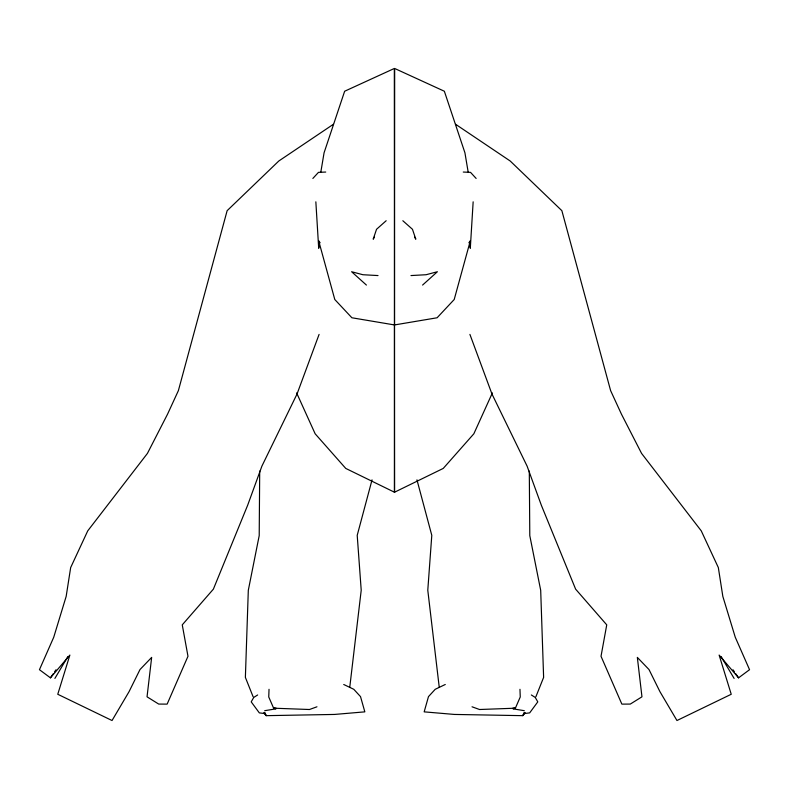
<?xml version="1.0" encoding="UTF-8"?>
<svg xmlns="http://www.w3.org/2000/svg" width="789" height="789" viewBox="0 0 789 789"><rect width="100%" height="100%" fill="white"/><g stroke="black" fill="none" stroke-linecap="round" stroke-linejoin="round"><path stroke-width="1.18" d="M259.699 471.082L259.206 535.632L248.308 590.31L245.379 677.406L253.091 696.717M269.029 689.3L268.753 696.983L273.625 708.197L275.953 708.847L264.709 710.682M473.153 201.826L470.303 248.298L469.84 245.912M349.754 687.308L361.214 590.231L357.21 535.336L372.043 479.86M320.857 171.933L324.072 152.8L344.645 91.238L394.332 68.475L394.48 324.95L437.106 317.77L454.208 299.514L470.323 240.813L468.873 242.785M319.16 245.912L318.697 248.298L315.847 201.826M319.091 334.398L297.019 394.046L261.899 466.131L247.647 505.266L213.375 589.146L182.259 624.858L187.979 656.28L167.14 704.123L158.697 704.074L147.04 696.815L151.656 657.395L139.998 669.545L129.041 691.697L112.038 720.525L57.765 694.271L69.876 655.067L50.437 677.84L39.45 669.693L53.731 637.256L66.168 596.395L70.665 567.577L87.737 530.869L147.425 453.409L167.564 414.136L178.383 390.624L227.133 210.683L278.803 161.005L333.362 124.307M535.909 696.717L543.621 677.406L540.692 590.31L529.794 535.632L529.301 471.082M524.182 712.398L522.841 715.662L454.415 714.439L424.166 711.856L428.476 696.628L435.212 689.3L445.272 684.487M492.385 392.902L473.844 433.792L443.25 468.419L394.382 492.287L394.48 324.782L394.618 492.287L345.75 468.419L315.156 433.792L296.615 392.902M374.351 237.164L373.197 239.205L376.531 229.293L386.166 220.733M54.895 678.422L67.884 656.566M50.437 677.84L53.218 673.806M54.609 671.784L55.999 669.772M312.868 178.442L318.46 172.367L325.729 172.051M422.588 285.066L437.392 271.732L426.08 274.73L410.98 275.558M469.909 334.398L491.981 394.046L527.101 466.131L541.353 505.266L575.625 589.146L606.741 624.858L601.021 656.28L621.86 704.123L630.303 704.074L641.96 696.815L637.344 657.395L649.002 669.545L659.959 691.697L676.962 720.525L731.235 694.271L719.124 655.067L738.563 677.84L749.55 669.693L735.269 637.256L722.832 596.395L718.335 567.577L701.263 530.869L641.575 453.409L621.436 414.136L610.617 390.624L561.867 210.683L510.197 161.005L455.638 124.307M257.648 694.971L253.752 697.437L251.208 701.865L259.325 712.881L265.321 713.641M316.961 706.796L309.475 709.508L273.625 708.197L276.032 708.118M523.679 713.641L529.675 712.881L537.792 701.865L535.248 697.437L531.352 694.971M512.968 708.118L515.375 708.197L520.247 696.983L519.971 689.3M463.271 172.051L470.54 172.367L476.132 178.442M378.02 275.558L362.92 274.73L351.608 271.732L366.412 285.066M524.29 710.682L513.047 708.847L515.375 708.197L479.525 709.508L472.039 706.796M343.728 684.487L353.788 689.3L360.524 696.628L364.834 711.856L334.585 714.439L266.159 715.662L264.098 712.674L266.159 715.662L264.818 712.398M402.834 220.733L412.469 229.293L415.803 239.205L414.649 237.164M320.127 242.785L318.677 240.813L334.792 299.514L351.894 317.77L394.52 324.95L394.668 68.475L444.355 91.238L464.928 152.8L468.143 171.933M733.001 669.772L734.391 671.784M735.782 673.806L738.563 677.84M721.116 656.566L734.105 678.422M416.957 479.86L431.79 535.336L427.786 590.231L439.246 687.308M524.902 712.625L522.841 715.662L524.902 712.674"/></g></svg>
